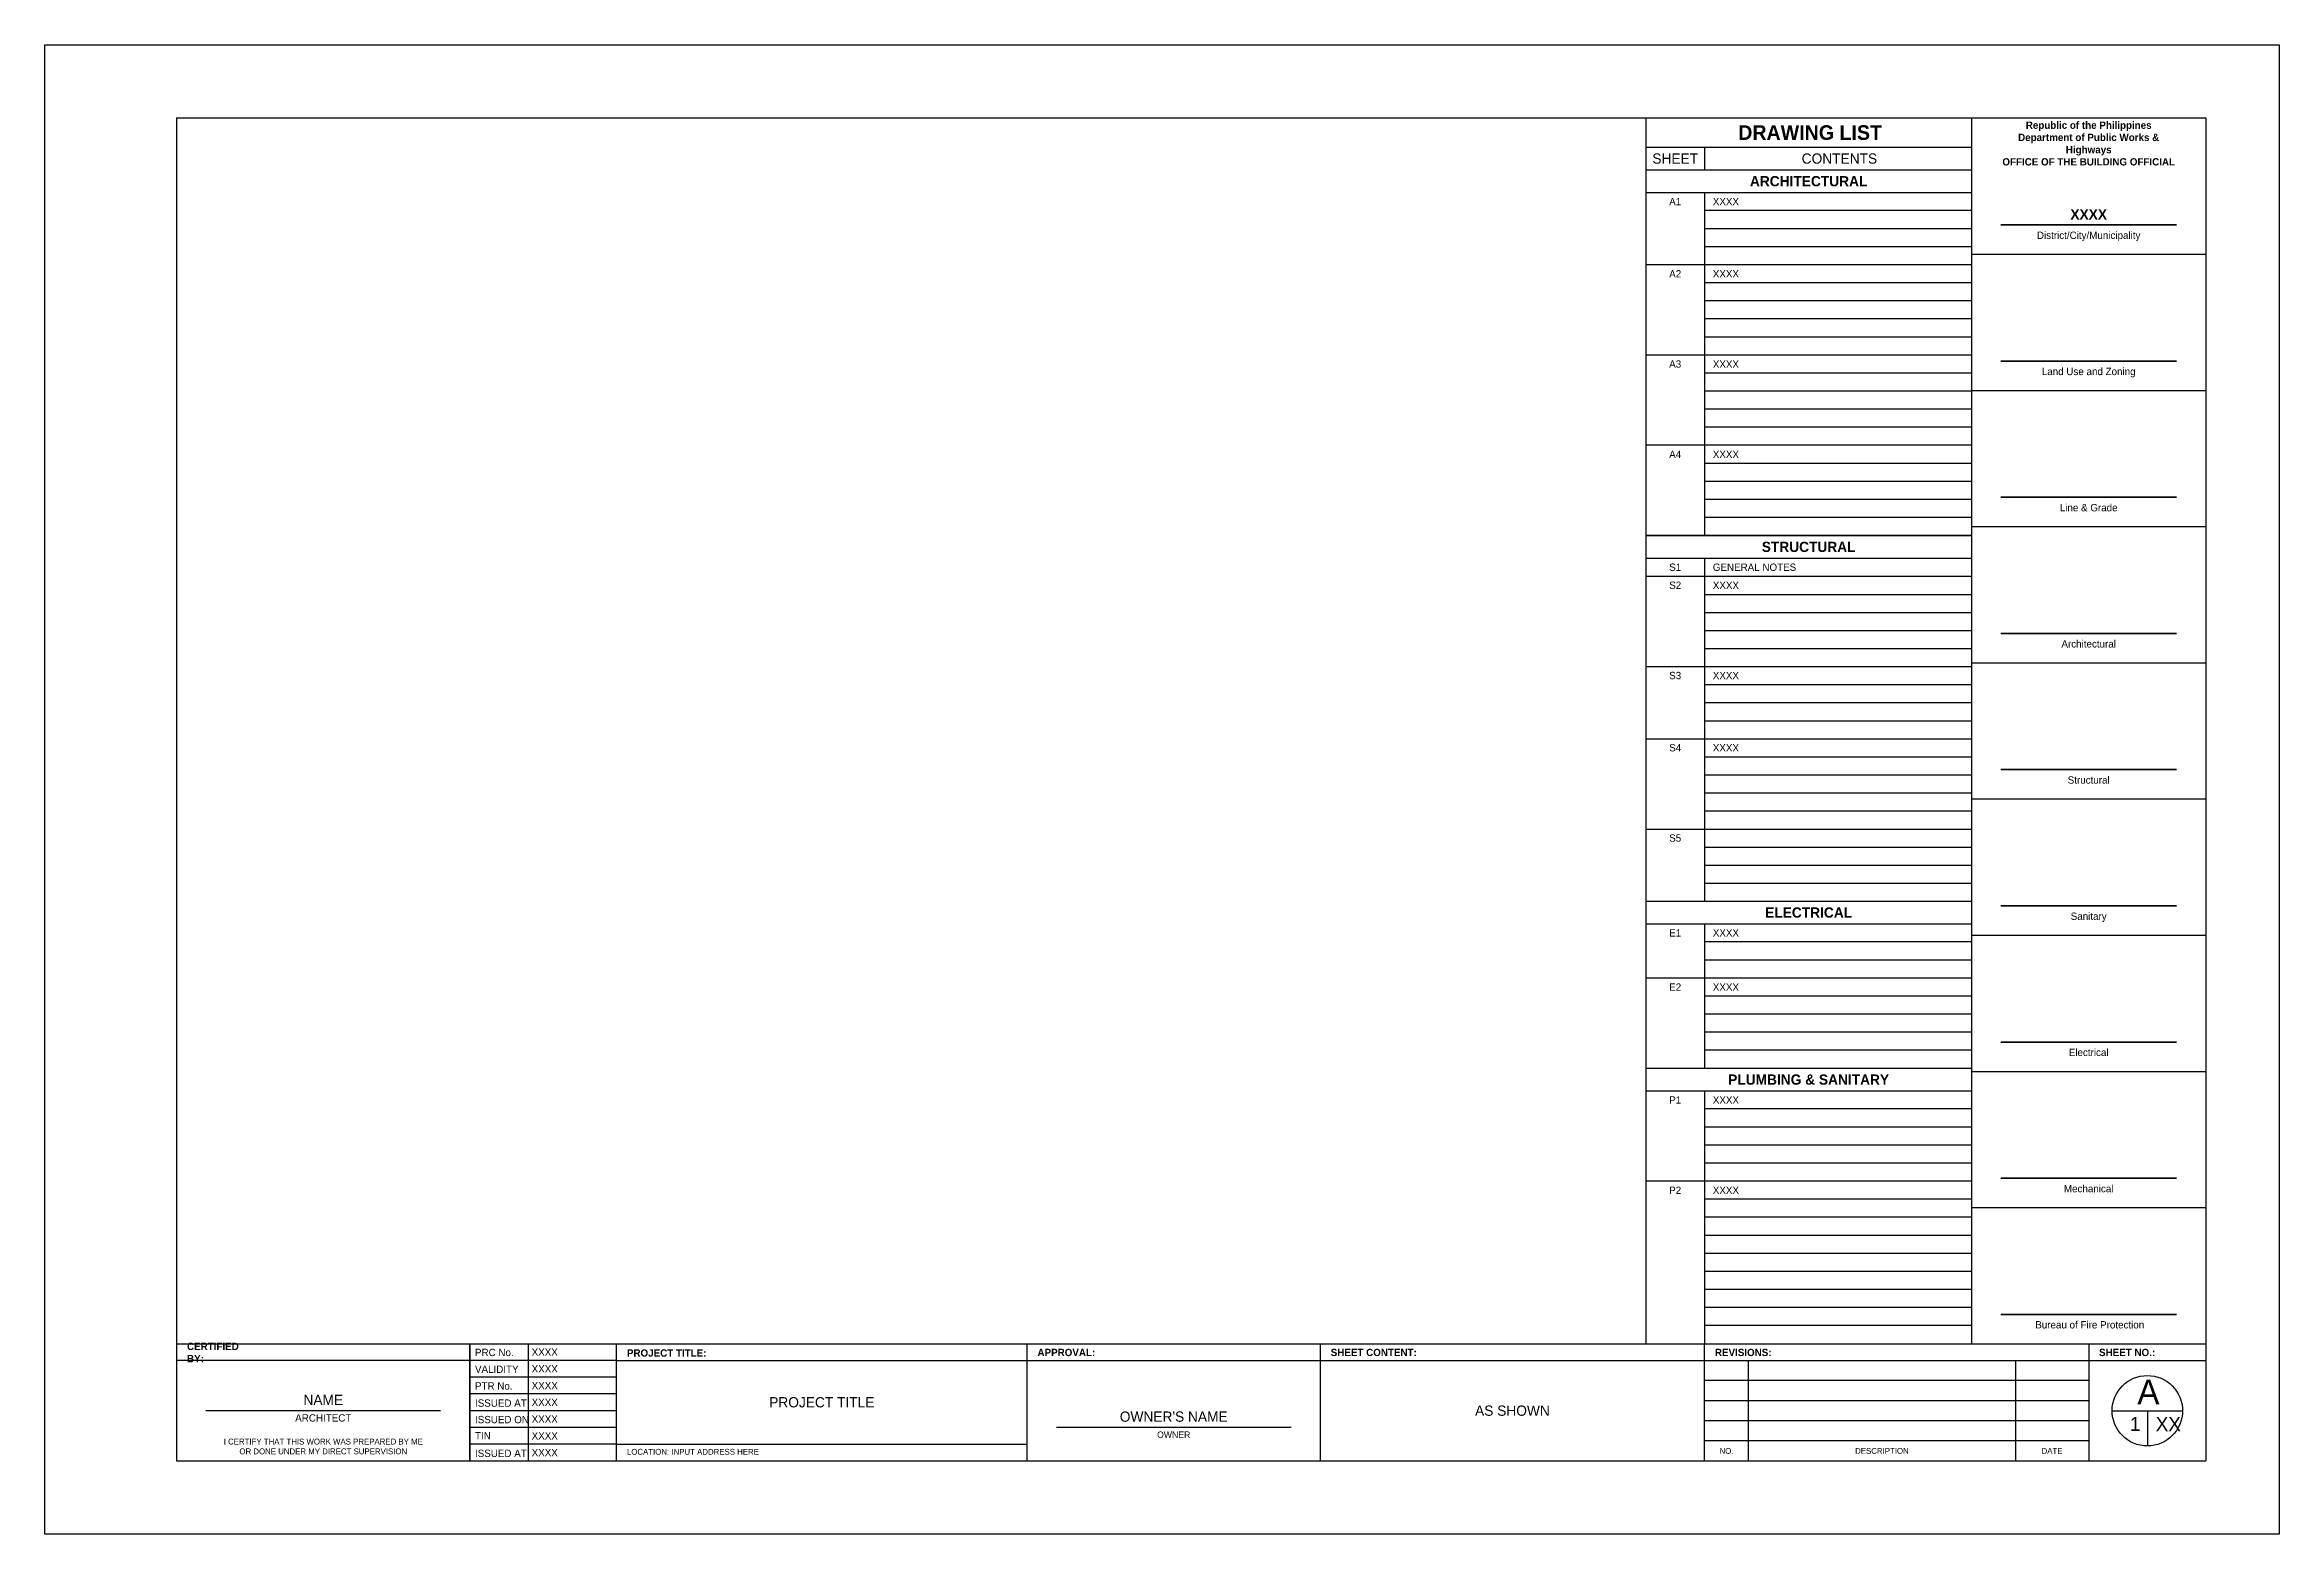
# Paper-space layout 'A1' of a CAD drawing. Header units: millimetres. Extents: x -179 to 583, y -976 to -468.
import ezdxf
from ezdxf.enums import TextEntityAlignment as Align

# ---------------------------------------------------------------- set-up
doc = ezdxf.new("R2010")
doc.units = ezdxf.units.MM
for name, color, linetype in [('G-ANNO-TEXT', 7, 'Continuous'), ('TB-BORDER THIN', 82, 'Continuous'), ('TB-BORDER THK', 152, 'Continuous'), ('TB-TEXT', 240, 'Continuous')]:
    doc.layers.add(name, color=color, linetype=linetype)
doc.layers.add('G-PAPER', color=176, linetype='Continuous', plot=False)
doc.styles.add('Century', font='GOTHIC.TTF')
doc.styles.add('Century Bold', font='GOTHICB.TTF')

# ---------------------------------------------------------------- blocks, each defined once
blk = doc.blocks.new('Project_Title')
at = {"layer": 'TB-TEXT', "insert": (70, 14.29), "char_height": 3.5, "width": 95.4462, "attachment_point": 5, "style": 'Century'}
blk.add_mtext('PROJECT TITLE', dxfattribs=at)
blk = doc.blocks.new('Project_Address')
at = {"layer": 'TB-TEXT', "insert": (3.54, 3.12), "char_height": 2, "width": 134.8115, "attachment_point": 4, "style": 'Century'}
blk.add_mtext('LOCATION: INPUT ADDRESS HERE', dxfattribs=at)
blk = doc.blocks.new('Project_Owner')
at = {"layer": 'TB-TEXT', "style": 'Century'}
blk.add_text("OWNER'S NAME", height=3.5, dxfattribs=at).set_placement((50, 13.38), align=Align.CENTER)
blk = doc.blocks.new('Tblock_20X30_Archl')
at = {"layer": 'G-PAPER', "ltscale": 100}
blk.add_lwpolyline([(0, 508), (762, 508), (762, 0), (0, 0)], close=True, dxfattribs=at)
at = {"layer": 'TB-BORDER THIN'}
for p, q in [((145, 59.29), (45, 59.29)), ((195, 59.29), (145, 59.29)), ((195, 53.57), (145, 53.57)), ((195, 59.29), (335, 59.29)), ((335, 59.29), (435, 59.29)), ((435, 59.29), (566, 59.29)), ((566, 59.29), (697, 59.29)), ((581, 25), (581, 59.29)), ((672, 59.29), (672, 25)), ((697, 59.29), (737, 59.29)), ((195, 47.86), (145, 47.86)), ((697, 52.43), (566, 52.43)), ((135, 42.14), (55, 42.14)), ((195, 42.14), (145, 42.14)), ((697, 45.57), (566, 45.57)), ((697, 38.71), (566, 38.71)), ((705, 42.14), (729, 42.14)), ((717, 42.14), (717, 30.14)), ((195, 36.43), (145, 36.43)), ((195, 30.71), (145, 30.71)), ((195, 30.71), (335, 30.71)), ((425, 36.43), (345, 36.43)), ((697, 31.86), (566, 31.86))]:
    blk.add_line(p, q, dxfattribs=at)
at = {"layer": 'TB-BORDER THIN', "color": 6}
blk.add_circle((717, 42.14), 12, dxfattribs=at)
at = {"layer": 'TB-BORDER THK'}
for p, q in [((45, 483), (45, 25)), ((45, 483), (737, 483)), ((737, 483), (737, 25)), ((45, 65), (737, 65)), ((145, 65), (145, 25)), ((145, 25), (145, 65)), ((165, 25), (165, 65)), ((195, 25), (195, 65)), ((335, 25), (335, 65)), ((435, 25), (435, 65)), ((566, 25), (566, 65)), ((697, 65), (697, 25)), ((45, 25), (737, 25))]:
    blk.add_line(p, q, dxfattribs=at)
for name, p in [('Project_Title', (195, 30.71)), ('Project_Owner', (335, 25)), ('Project_Address', (195, 25))]:
    blk.add_blockref(name, p)
at = {"layer": 'TB-TEXT', "color": 7, "style": 'Century'}
blk.add_text('NAME', height=3.5, dxfattribs=at).set_placement((95, 44.09), align=Align.CENTER)
at = {"layer": 'TB-TEXT'}
for s, insert, char_height, width, attachment_point, style in [('CERTIFIED BY:', (48.54, 62), 2.5, 22.6493, 4, 'Century Bold'), ('PRC No.', (146.73, 62), 2.5, 22.6493, 4, 'Century'), ('PROJECT TITLE:', (198.54, 61.81), 2.5, 33.4675, 4, 'Century Bold'), ('APPROVAL:', (338.54, 62), 2.5, 33.4675, 4, 'Century Bold'), ('SHEET CONTENT:', (438.54, 62), 2.5, 33.4675, 4, 'Century Bold'), ('REVISIONS:', (569.54, 62), 2.5, 33.4675, 4, 'Century Bold'), ('SHEET NO.:', (700.54, 62), 2.5, 33.4675, 4, 'Century Bold'), ('VALIDITY', (146.73, 56.29), 2.5, 22.6493, 4, 'Century'), ('PTR No. ', (146.73, 50.58), 2.5, 22.6493, 4, 'Century'), ('ISSUED AT ', (146.73, 44.73), 2.5, 22.6493, 4, 'Century'), ('ISSUED ON', (146.73, 39.11), 2.5, 22.6493, 4, 'Century'), ('AS SHOWN', (500.5, 42.14), 3.5, 131, 5, 'Century'), ('TIN', (146.73, 33.61), 2.5, 22.6493, 4, 'Century'), ('OWNER', (385, 33.95), 2.215, 70.8835, 5, 'Century'), ('ISSUED AT', (146.73, 27.59), 2.5, 22.6493, 4, 'Century'), ('NO.', (573.5, 28.43), 2, 15, 5, 'Century'), ('DESCRIPTION', (626.5, 28.43), 2, 91, 5, 'Century'), ('DATE', (684.5, 28.43), 2, 25, 5, 'Century')]:
    blk.add_mtext(s, dxfattribs=dict(at, insert=insert, char_height=char_height, width=width, attachment_point=attachment_point, style=style))
at = {"layer": 'TB-TEXT', "color": 7, "style": 'Century'}
for s, insert, char_height, width, attachment_point in [('XXXX', (166.06, 62.14), 2.5, 28.9356, 4), ('XXXX', (166.06, 56.43), 2.5, 28.9356, 4), ('XXXX', (166.06, 50.71), 2.5, 28.9356, 4), ('XXXX', (166.06, 45), 2.5, 28.9356, 4), ('ARCHITECT', (95, 39.67), 2.5, 70.8835, 5), ('XXXX', (166.06, 39.29), 2.5, 28.9356, 4), ('I CERTIFY THAT THIS WORK WAS PREPARED BY ME \\POR DONE UNDER MY DIRECT SUPERVISION', (95, 29.94), 2, 80, 5), ('XXXX', (166.06, 33.57), 2.5, 28.9356, 4), ('XXXX', (166.06, 27.86), 2.5, 28.9356, 4)]:
    blk.add_mtext(s, dxfattribs=dict(at, insert=insert, char_height=char_height, width=width, attachment_point=attachment_point))
at = {"layer": 'TB-TEXT', "ltscale": 0.2, "attachment_point": 1, "style": 'Century'}
for s, insert, char_height in [('A', (713.61, 52.77), 8.4), ('XX', (719.87, 39.97), 4.8)]:
    blk.add_mtext_dynamic_manual_height_columns(s, width=3.3853, gutter_width=5, heights=[0], dxfattribs=dict(at, insert=insert, char_height=char_height))

psp = doc.layouts.new('A1')

# ---------------------------------------------------------------- linework, layer by layer
at = {"layer": 'G-ANNO-TEXT'}
for p, q in [((488.42, -529.4), (548.42, -529.4)), ((488.42, -575.84), (548.42, -575.84)), ((488.42, -622.29), (548.42, -622.29)), ((488.42, -668.73), (548.42, -668.73)), ((488.42, -715.18), (548.42, -715.18)), ((488.42, -761.62), (548.42, -761.62)), ((488.42, -808.07), (548.42, -808.07)), ((488.42, -854.51), (548.42, -854.51))]:
    psp.add_line(p, q, dxfattribs=at)
at = {"layer": 'TB-BORDER THIN'}
for p, q in [((478.42, -524.54), (387.42, -524.54)), ((478.42, -530.7), (387.42, -530.7)), ((548.42, -529.4), (488.42, -529.4)), ((478.42, -536.85), (387.42, -536.85)), ((478.42, -543.01), (367.42, -543.01)), ((478.42, -549.17), (387.42, -549.17)), ((478.42, -555.33), (387.42, -555.33)), ((478.42, -561.48), (387.42, -561.48)), ((478.42, -567.64), (387.42, -567.64)), ((478.42, -573.8), (367.42, -573.8)), ((548.42, -575.84), (488.42, -575.84)), ((478.42, -579.95), (387.42, -579.95)), ((478.42, -586.11), (387.42, -586.11)), ((478.42, -592.27), (387.42, -592.27)), ((478.42, -598.43), (387.42, -598.43)), ((478.42, -604.58), (367.42, -604.58)), ((478.42, -610.74), (387.42, -610.74)), ((478.42, -616.9), (387.42, -616.9)), ((478.42, -623.05), (387.42, -623.05)), ((548.42, -622.29), (488.42, -622.29)), ((478.42, -629.21), (387.42, -629.21)), ((478.42, -635.37), (367.42, -635.37)), ((367.42, -649.24), (478.42, -649.24)), ((387.42, -655.4), (478.42, -655.4)), ((387.42, -661.55), (478.42, -661.55)), ((387.42, -667.71), (478.42, -667.71)), ((548.42, -668.73), (488.42, -668.73)), ((387.42, -673.87), (478.42, -673.87)), ((367.42, -680.03), (478.42, -680.03)), ((387.42, -686.18), (478.42, -686.18)), ((387.42, -692.34), (478.42, -692.34)), ((387.42, -698.5), (478.42, -698.5)), ((367.42, -704.65), (478.42, -704.65)), ((387.42, -710.81), (478.42, -710.81)), ((548.42, -715.18), (488.42, -715.18)), ((387.42, -716.97), (478.42, -716.97)), ((387.42, -723.13), (478.42, -723.13)), ((387.42, -729.28), (478.42, -729.28)), ((367.42, -735.44), (478.42, -735.44)), ((387.42, -741.6), (478.42, -741.6)), ((387.42, -747.75), (478.42, -747.75)), ((387.42, -753.91), (478.42, -753.91)), ((548.42, -761.62), (488.42, -761.62)), ((478.42, -773.94), (387.42, -773.94)), ((478.42, -780.1), (387.42, -780.1)), ((478.42, -786.25), (367.42, -786.25)), ((478.42, -792.41), (387.42, -792.41)), ((478.42, -798.57), (387.42, -798.57)), ((478.42, -804.73), (387.42, -804.73)), ((478.42, -810.88), (387.42, -810.88)), ((548.42, -808.07), (488.42, -808.07)), ((478.42, -830.91), (387.42, -830.91)), ((478.42, -837.07), (387.42, -837.07)), ((478.42, -843.23), (387.42, -843.23)), ((478.42, -849.38), (387.42, -849.38)), ((478.42, -855.54), (367.42, -855.54)), ((548.42, -854.51), (488.42, -854.51)), ((478.42, -861.7), (387.42, -861.7)), ((478.42, -867.85), (387.42, -867.85)), ((478.42, -874.01), (387.42, -874.01)), ((478.42, -880.17), (387.42, -880.17)), ((478.42, -886.33), (387.42, -886.33)), ((478.42, -892.48), (387.42, -892.48)), ((478.42, -898.64), (387.42, -898.64)), ((478.42, -904.8), (387.42, -904.8)), ((488.42, -900.95), (548.42, -900.95)), ((548.42, -900.95), (488.42, -900.95))]:
    psp.add_line(p, q, dxfattribs=at)
at = {"layer": 'TB-BORDER THK'}
for p, q in [((367.42, -492.95), (367.42, -910.95)), ((478.42, -492.95), (478.42, -910.95)), ((367.42, -502.95), (478.42, -502.95)), ((387.42, -502.95), (387.42, -510.67)), ((367.42, -510.67), (478.42, -510.67)), ((367.42, -518.38), (478.42, -518.38)), ((387.42, -518.38), (387.42, -635.37)), ((478.42, -539.4), (558.42, -539.4)), ((478.42, -585.84), (558.42, -585.84)), ((478.42, -632.29), (558.42, -632.29)), ((367.42, -635.37), (478.42, -635.37)), ((367.42, -643.08), (478.42, -643.08)), ((387.42, -643.08), (387.42, -760.07)), ((478.42, -678.73), (558.42, -678.73)), ((478.42, -725.18), (558.42, -725.18)), ((367.42, -760.07), (478.42, -760.07)), ((367.42, -767.78), (478.42, -767.78)), ((387.42, -767.78), (387.42, -817.04)), ((387.42, -767.78), (387.42, -810.88)), ((478.42, -771.62), (558.42, -771.62)), ((367.42, -817.04), (478.42, -817.04)), ((478.42, -818.07), (558.42, -818.07)), ((367.42, -824.75), (478.42, -824.75)), ((387.42, -824.75), (387.42, -874.01)), ((387.42, -824.75), (387.42, -910.95)), ((478.42, -864.51), (558.42, -864.51))]:
    psp.add_line(p, q, dxfattribs=at)

# ---------------------------------------------------------------- block references
psp.add_blockref('Tblock_20X30_Archl', (-178.58, -975.95))

# ---------------------------------------------------------------- texts
at = {"attachment_point": 5, "style": 'Century'}
for s, insert, char_height, width in [('{\\fCentury Gothic|b1|i0|c0|p34;DRAWING LIST}', (423.42, -497.95), 5, 110), ('SHEET', (377.42, -506.81), 3.5, 110), ('CONTENTS', (433.42, -506.81), 3.5, 110), ('{\\fCentury Gothic|b1|i0|c0|p34;ARCHITECTURAL}', (422.92, -514.53), 3.5, 111), ('A1', (377.42, -521.46), 2.5, 20), ('{\\fCentury Gothic|b1|i0|c0|p34;XXXX}', (518.42, -525.85), 3.5, 80), ('A2', (377.42, -546.09), 2.5, 20), ('A3', (377.42, -576.88), 2.5, 20), ('A4', (377.42, -607.66), 2.5, 20), ('{\\fCentury Gothic|b1|i0|c0|p34;STRUCTURAL}', (422.92, -639.23), 3.5, 111), ('S1', (377.42, -646.16), 2.5, 20), ('S2', (377.42, -652.32), 2.5, 20), ('S3', (377.42, -683.1), 2.5, 20), ('S4', (377.42, -707.73), 2.5, 20), ('S5', (377.42, -738.52), 2.5, 20), ('E1', (377.42, -770.86), 2.5, 20), ('{\\fCentury Gothic|b1|i0|c0|p34;ELECTRICAL}', (422.92, -763.93), 3.5, 111), ('E2', (377.42, -789.33), 2.5, 20), ('{\\fCentury Gothic|b1|i0|c0|p34;PLUMBING & SANITARY}', (422.92, -820.9), 3.5, 111), ('P1', (377.42, -827.83), 2.5, 20), ('P2', (377.42, -858.62), 2.5, 20)]:
    psp.add_mtext(s, dxfattribs=dict(at, insert=insert, char_height=char_height, width=width))
at = {"color": 1, "char_height": 2.5, "width": 88.1747, "attachment_point": 4, "style": 'Century'}
for s, insert in [('XXXX', (390.25, -521.46)), ('XXXX', (390.25, -546.09)), ('XXXX', (390.25, -576.88)), ('XXXX', (390.25, -607.66)), ('GENERAL NOTES', (390.25, -646.16)), ('XXXX', (390.25, -652.32)), ('XXXX', (390.25, -683.1)), ('XXXX', (390.25, -707.73)), ('XXXX', (390.25, -770.86)), ('XXXX', (390.25, -789.33)), ('XXXX', (390.25, -827.83)), ('XXXX', (390.25, -858.62))]:
    psp.add_mtext(s, dxfattribs=dict(at, insert=insert))
at = {"layer": 'TB-TEXT', "style": 'Century'}
for s, p in [('District/City/Municipality', (518.42, -534.2)), ('Land Use and Zoning', (518.42, -580.64)), ('Line & Grade', (518.42, -627.08)), ('Architectural', (518.42, -673.53)), ('Structural', (518.42, -719.97)), ('Sanitary', (518.42, -766.42)), ('Electrical', (518.42, -812.86)), ('Mechanical', (518.42, -859.31)), ('Bureau of Fire Protection', (518.78, -905.75))]:
    psp.add_text(s, height=2.5, dxfattribs=at).set_placement(p, align=Align.CENTER)
at = {"layer": 'TB-TEXT', "insert": (518.42, -501.67), "char_height": 2.5, "width": 60, "attachment_point": 5, "style": 'Century'}
psp.add_mtext('{\\fCentury Gothic|b1|i0|c0|p34;Republic of the Philippines\\PDepartment of Public Works & Highways\\POFFICE OF THE BUILDING OFFICIAL}', dxfattribs=at)
at = {"layer": 'TB-TEXT', "ltscale": 0.2, "insert": (532.49, -935.93), "char_height": 4.8, "attachment_point": 1, "style": 'Century'}
psp.add_mtext_dynamic_manual_height_columns('1', width=3.3853, gutter_width=5, heights=[0], dxfattribs=at)

doc.saveas('drawing.dxf')
